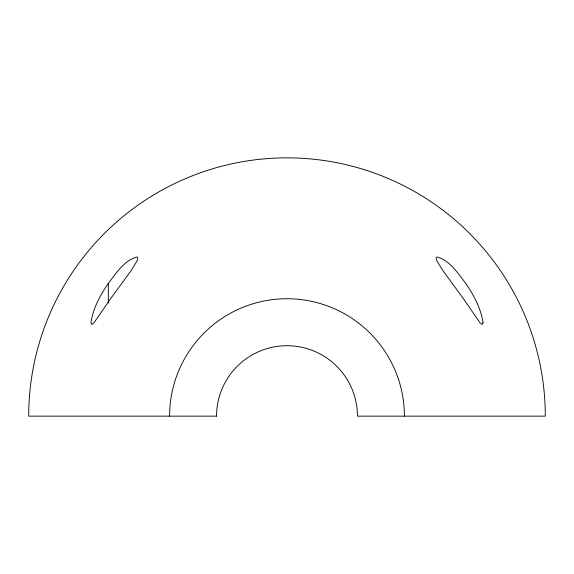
<?xml version="1.0" encoding="UTF-8"?>
<svg xmlns="http://www.w3.org/2000/svg" width="574" height="574" viewBox="0 0 574 574"><rect width="100%" height="100%" fill="white"/><g stroke="black" fill="none" stroke-linecap="round" stroke-linejoin="round"><path stroke-width="0.86" d="M108.328 283.305C100.192 295.172 93.053 308.389 90.929 322.753L91.725 324.468L94.071 322.688L110.796 298.415L131.016 270.756L137.093 260.876L137.889 258.185L137.093 256.944C124.171 260.194 116.113 273.454 108.328 283.305L108.328 302.921M169.588 416.15A117.412 117.412 0 0 1 287 298.738A117.412 117.412 0 0 1 404.412 416.15M483.071 322.753L482.275 324.468L479.929 322.688L463.204 298.415L442.985 270.756L436.907 260.876L436.111 258.185L436.907 256.944C449.786 260.259 457.966 273.31 465.672 283.305C473.808 295.172 480.947 308.389 483.071 322.753M216.556 416.15L28.7 416.15A258.3 258.3 0 0 1 287 157.85A258.3 258.3 0 0 1 545.3 416.15L357.444 416.15A70.444 70.444 0 0 0 287 345.706A70.444 70.444 0 0 0 216.556 416.15"/></g></svg>
